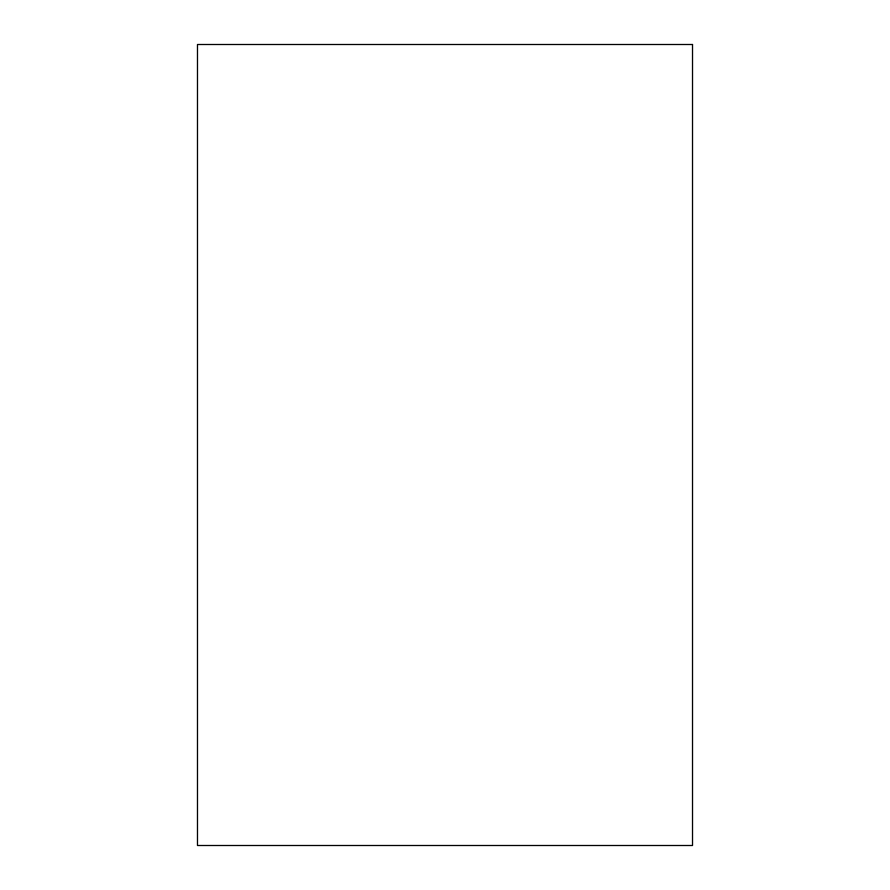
<?xml version="1.0" encoding="UTF-8"?>
<svg xmlns="http://www.w3.org/2000/svg" width="890" height="890" viewBox="0 0 890 890"><rect width="100%" height="100%" fill="white"/><g stroke="black" fill="none" stroke-linecap="round" stroke-linejoin="round"><path stroke-width="1.33" d="M692.52 44.5L197.48 44.5L197.48 845.5L692.52 845.5L692.52 44.5"/></g></svg>
